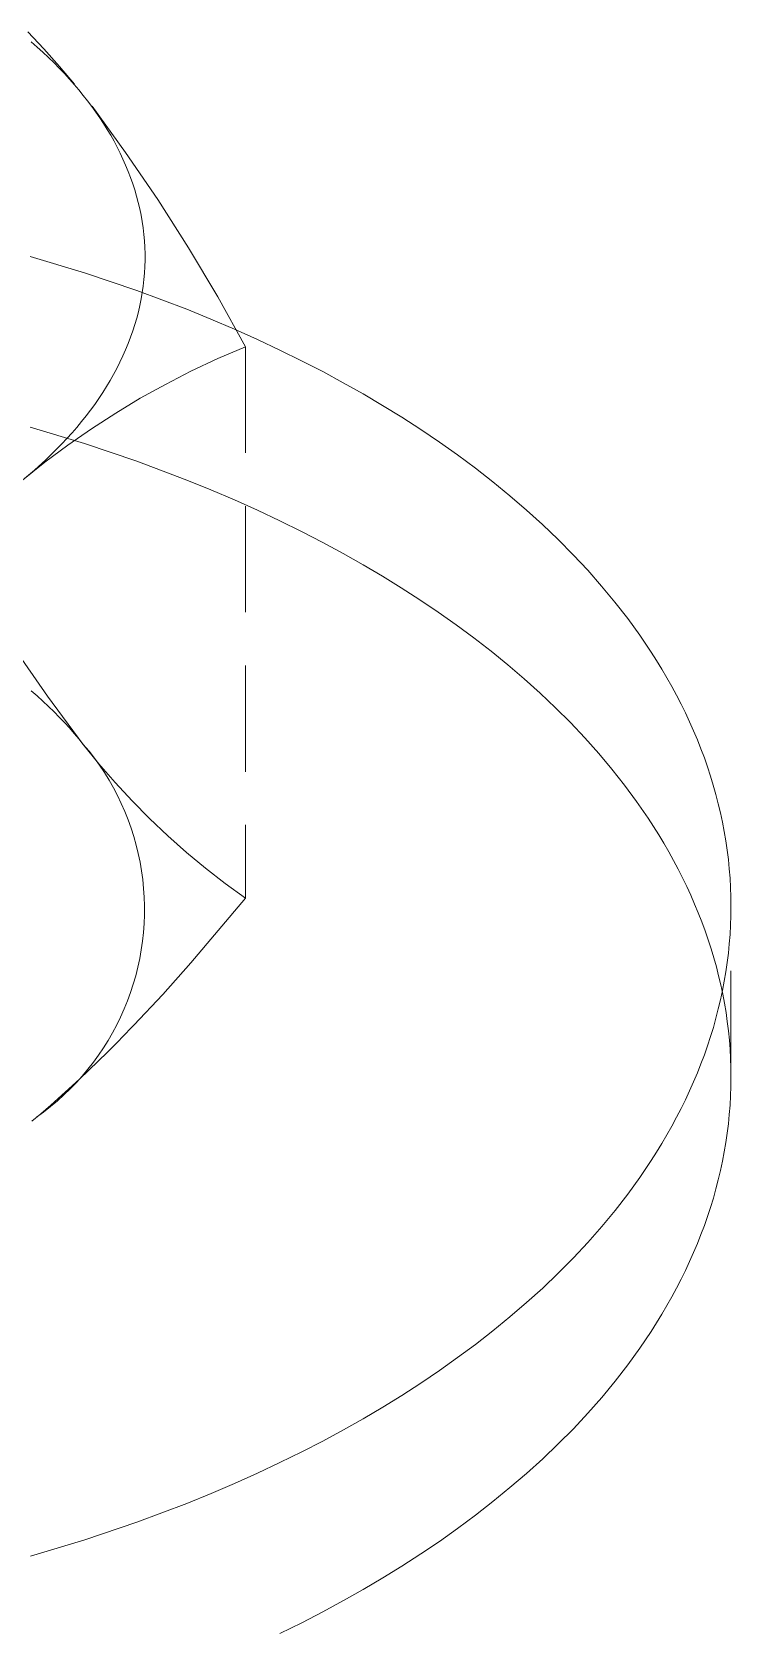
# Model space of a CAD drawing. Header units: millimetres. Extents: x -124 to 15640, y 659 to 4121.
# Drawn here: x 4192.96 to 4201.31, y 2325.64 to 2344.75 of the extents above; entities that cross this region are included whole.
import ezdxf

# ---------------------------------------------------------------- set-up
doc = ezdxf.new("R2010")
doc.units = ezdxf.units.MM
doc.linetypes.add('HIDDEN', pattern=[1.905, 1.27, -0.635])
doc.layers.add('ZANO_R_przerywana', color=7, linetype='HIDDEN', lineweight=0)

msp = doc.modelspace()

# ---------------------------------------------------------------- linework, layer by layer
at = {"layer": 'ZANO_R_przerywana'}
for p, q in [((4192.912, 2344.755), (4193.104, 2344.552)), ((4192.951, 2344.637), (4193.022, 2344.575)), ((4193.022, 2344.575), (4193.091, 2344.512)), ((4193.104, 2344.552), (4193.289, 2344.343)), ((4193.091, 2344.512), (4193.159, 2344.449)), ((4193.159, 2344.449), (4193.224, 2344.385)), ((4193.224, 2344.385), (4193.287, 2344.321)), ((4193.289, 2344.343), (4193.467, 2344.129)), ((4193.287, 2344.321), (4193.349, 2344.257)), ((4193.349, 2344.257), (4193.408, 2344.192)), ((4193.408, 2344.192), (4193.466, 2344.127)), ((4193.466, 2344.127), (4193.521, 2344.062)), ((4193.521, 2344.062), (4193.574, 2343.997)), ((4193.574, 2343.997), (4193.626, 2343.931)), ((4193.626, 2343.931), (4193.676, 2343.864)), ((4193.676, 2343.864), (4193.724, 2343.797)), ((4193.678, 2343.866), (4194.08, 2343.314)), ((4193.724, 2343.797), (4193.771, 2343.729)), ((4193.771, 2343.729), (4193.816, 2343.66)), ((4193.816, 2343.66), (4193.859, 2343.591)), ((4193.859, 2343.591), (4193.901, 2343.521)), ((4193.901, 2343.521), (4193.941, 2343.45)), ((4193.941, 2343.45), (4193.978, 2343.379)), ((4193.978, 2343.379), (4194.014, 2343.307)), ((4194.014, 2343.307), (4194.048, 2343.235)), ((4194.048, 2343.235), (4194.08, 2343.162)), ((4194.08, 2343.314), (4194.464, 2342.751)), ((4194.08, 2343.162), (4194.111, 2343.089)), ((4194.111, 2343.089), (4194.139, 2343.015)), ((4194.139, 2343.015), (4194.165, 2342.941)), ((4194.165, 2342.941), (4194.189, 2342.866)), ((4194.189, 2342.866), (4194.211, 2342.791)), ((4194.211, 2342.791), (4194.23, 2342.716)), ((4194.23, 2342.716), (4194.248, 2342.64)), ((4194.248, 2342.64), (4194.264, 2342.564)), ((4194.464, 2342.751), (4194.831, 2342.176)), ((4194.264, 2342.564), (4194.277, 2342.488)), ((4194.277, 2342.488), (4194.288, 2342.412)), ((4194.288, 2342.412), (4194.297, 2342.335)), ((4194.297, 2342.335), (4194.304, 2342.258)), ((4194.304, 2342.258), (4194.309, 2342.181)), ((4192.941, 2342.072), (4193.589, 2341.876)), ((4194.309, 2342.181), (4194.311, 2342.104)), ((4194.311, 2342.104), (4194.311, 2342.027)), ((4194.831, 2342.176), (4195.18, 2341.589)), ((4193.589, 2341.876), (4194.213, 2341.665)), ((4194.305, 2341.872), (4194.298, 2341.795)), ((4194.309, 2341.95), (4194.305, 2341.872)), ((4194.311, 2342.027), (4194.309, 2341.95)), ((4194.213, 2341.665), (4194.81, 2341.44)), ((4194.289, 2341.718), (4194.278, 2341.641)), ((4194.298, 2341.795), (4194.289, 2341.718)), ((4194.25, 2341.487), (4194.232, 2341.41)), ((4194.265, 2341.564), (4194.25, 2341.487)), ((4194.278, 2341.641), (4194.265, 2341.564)), ((4195.18, 2341.589), (4195.511, 2340.993)), ((4194.212, 2341.334), (4194.19, 2341.258)), ((4194.232, 2341.41), (4194.212, 2341.334)), ((4194.81, 2341.44), (4195.099, 2341.322)), ((4195.099, 2341.322), (4195.38, 2341.202)), ((4194.139, 2341.106), (4194.11, 2341.031)), ((4194.165, 2341.182), (4194.139, 2341.106)), ((4194.19, 2341.258), (4194.165, 2341.182)), ((4195.38, 2341.202), (4195.654, 2341.079)), ((4194.079, 2340.956), (4194.047, 2340.882)), ((4194.11, 2341.031), (4194.079, 2340.956)), ((4195.183, 2340.852), (4195.511, 2340.993)), ((4195.511, 2340.993), (4195.511, 2334.403)), ((4195.654, 2341.079), (4195.921, 2340.953)), ((4195.921, 2340.953), (4196.181, 2340.825)), ((4193.975, 2340.734), (4193.935, 2340.661)), ((4194.012, 2340.808), (4193.975, 2340.734)), ((4194.047, 2340.882), (4194.012, 2340.808)), ((4194.86, 2340.7), (4195.183, 2340.852)), ((4196.181, 2340.825), (4196.434, 2340.695)), ((4193.851, 2340.516), (4193.806, 2340.445)), ((4193.894, 2340.588), (4193.851, 2340.516)), ((4193.935, 2340.661), (4193.894, 2340.588)), ((4194.255, 2340.376), (4194.555, 2340.543)), ((4194.555, 2340.543), (4194.86, 2340.7)), ((4196.434, 2340.695), (4196.679, 2340.562)), ((4196.679, 2340.562), (4196.917, 2340.428)), ((4193.759, 2340.374), (4193.71, 2340.304)), ((4193.806, 2340.445), (4193.759, 2340.374)), ((4193.961, 2340.199), (4194.255, 2340.376)), ((4196.917, 2340.428), (4197.15, 2340.29)), ((4193.607, 2340.165), (4193.553, 2340.097)), ((4193.66, 2340.234), (4193.607, 2340.165)), ((4193.71, 2340.304), (4193.66, 2340.234)), ((4193.673, 2340.013), (4193.961, 2340.199)), ((4197.15, 2340.29), (4197.38, 2340.149)), ((4197.38, 2340.149), (4197.606, 2340.003)), ((4193.589, 2339.835), (4192.941, 2340.031)), ((4193.439, 2339.963), (4193.379, 2339.896)), ((4193.391, 2339.817), (4193.673, 2340.013)), ((4193.496, 2340.029), (4193.439, 2339.963)), ((4193.553, 2340.097), (4193.496, 2340.029)), ((4197.606, 2340.003), (4197.828, 2339.853)), ((4193.116, 2339.611), (4193.391, 2339.817)), ((4193.255, 2339.767), (4193.191, 2339.703)), ((4193.318, 2339.831), (4193.255, 2339.767)), ((4193.379, 2339.896), (4193.318, 2339.831)), ((4194.213, 2339.624), (4193.589, 2339.835)), ((4197.828, 2339.853), (4198.045, 2339.699)), ((4192.848, 2339.397), (4193.116, 2339.611)), ((4193.125, 2339.64), (4192.989, 2339.517)), ((4193.191, 2339.703), (4193.125, 2339.64)), ((4194.81, 2339.398), (4194.213, 2339.624)), ((4198.045, 2339.699), (4198.259, 2339.54)), ((4192.989, 2339.517), (4192.848, 2339.397)), ((4195.099, 2339.281), (4194.81, 2339.398)), ((4198.259, 2339.54), (4198.467, 2339.378)), ((4198.467, 2339.378), (4198.67, 2339.211)), ((4195.38, 2339.161), (4195.099, 2339.281)), ((4198.67, 2339.211), (4198.868, 2339.041)), ((4195.654, 2339.038), (4195.38, 2339.161)), ((4195.921, 2338.912), (4195.654, 2339.038)), ((4198.868, 2339.041), (4199.061, 2338.866)), ((4196.181, 2338.784), (4195.921, 2338.912)), ((4199.061, 2338.866), (4199.247, 2338.688)), ((4196.434, 2338.653), (4196.181, 2338.784)), ((4196.679, 2338.521), (4196.434, 2338.653)), ((4199.247, 2338.688), (4199.427, 2338.506)), ((4196.917, 2338.386), (4196.679, 2338.521)), ((4199.427, 2338.506), (4199.6, 2338.321)), ((4197.147, 2338.251), (4196.917, 2338.386)), ((4197.373, 2338.112), (4197.147, 2338.251)), ((4199.6, 2338.321), (4199.766, 2338.132)), ((4197.595, 2337.968), (4197.373, 2338.112)), ((4199.766, 2338.132), (4199.925, 2337.939)), ((4197.814, 2337.821), (4197.595, 2337.968)), ((4199.925, 2337.939), (4200.077, 2337.744)), ((4198.029, 2337.669), (4197.814, 2337.821)), ((4198.239, 2337.514), (4198.029, 2337.669)), ((4200.077, 2337.744), (4200.221, 2337.545)), ((4198.445, 2337.354), (4198.239, 2337.514)), ((4200.221, 2337.545), (4200.357, 2337.343)), ((4193.147, 2336.814), (4192.74, 2337.403)), ((4198.645, 2337.191), (4198.445, 2337.354)), ((4200.357, 2337.343), (4200.422, 2337.241)), ((4198.841, 2337.024), (4198.645, 2337.191)), ((4200.422, 2337.241), (4200.485, 2337.138)), ((4200.485, 2337.138), (4200.546, 2337.035)), ((4192.951, 2336.881), (4193.022, 2336.818)), ((4199.031, 2336.853), (4198.841, 2337.024)), ((4200.546, 2337.035), (4200.604, 2336.931)), ((4200.604, 2336.931), (4200.661, 2336.827)), ((4193.022, 2336.818), (4193.091, 2336.756)), ((4193.091, 2336.756), (4193.159, 2336.692)), ((4193.574, 2336.24), (4193.147, 2336.814)), ((4193.159, 2336.692), (4193.224, 2336.629)), ((4199.215, 2336.678), (4199.031, 2336.853)), ((4200.661, 2336.827), (4200.715, 2336.721)), ((4200.715, 2336.721), (4200.767, 2336.616)), ((4193.224, 2336.629), (4193.287, 2336.565)), ((4193.287, 2336.565), (4193.349, 2336.5)), ((4193.349, 2336.5), (4193.408, 2336.436)), ((4199.393, 2336.5), (4199.215, 2336.678)), ((4199.565, 2336.318), (4199.393, 2336.5)), ((4200.767, 2336.616), (4200.817, 2336.509)), ((4200.817, 2336.509), (4200.864, 2336.402)), ((4193.408, 2336.436), (4193.466, 2336.371)), ((4193.466, 2336.371), (4193.521, 2336.306)), ((4193.521, 2336.306), (4193.574, 2336.24)), ((4199.731, 2336.132), (4199.565, 2336.318)), ((4200.864, 2336.402), (4200.91, 2336.295)), ((4193.642, 2336.159), (4193.574, 2336.24)), ((4193.761, 2336.008), (4193.574, 2336.24)), ((4193.706, 2336.076), (4193.642, 2336.159)), ((4199.889, 2335.944), (4199.731, 2336.132)), ((4200.91, 2336.295), (4200.952, 2336.187)), ((4200.952, 2336.187), (4200.993, 2336.079)), ((4193.767, 2335.99), (4193.706, 2336.076)), ((4193.955, 2335.783), (4193.761, 2336.008)), ((4193.826, 2335.902), (4193.767, 2335.99)), ((4200.04, 2335.752), (4199.889, 2335.944)), ((4200.993, 2336.079), (4201.031, 2335.97)), ((4201.031, 2335.97), (4201.067, 2335.861)), ((4193.881, 2335.813), (4193.826, 2335.902)), ((4193.933, 2335.721), (4193.881, 2335.813)), ((4194.157, 2335.564), (4193.955, 2335.783)), ((4200.184, 2335.557), (4200.04, 2335.752)), ((4201.067, 2335.861), (4201.1, 2335.751)), ((4201.1, 2335.751), (4201.131, 2335.641)), ((4193.982, 2335.628), (4193.933, 2335.721)), ((4194.028, 2335.533), (4193.982, 2335.628)), ((4194.366, 2335.352), (4194.157, 2335.564)), ((4200.32, 2335.359), (4200.184, 2335.557)), ((4201.131, 2335.641), (4201.16, 2335.531)), ((4194.07, 2335.436), (4194.028, 2335.533)), ((4194.109, 2335.338), (4194.07, 2335.436)), ((4194.582, 2335.147), (4194.366, 2335.352)), ((4200.448, 2335.158), (4200.32, 2335.359)), ((4201.16, 2335.531), (4201.186, 2335.42)), ((4201.186, 2335.42), (4201.21, 2335.31)), ((4194.145, 2335.239), (4194.109, 2335.338)), ((4194.177, 2335.139), (4194.145, 2335.239)), ((4201.21, 2335.31), (4201.231, 2335.199)), ((4201.231, 2335.199), (4201.25, 2335.087)), ((4194.205, 2335.037), (4194.177, 2335.139)), ((4194.23, 2334.935), (4194.205, 2335.037)), ((4194.805, 2334.949), (4194.582, 2335.147)), ((4200.509, 2335.057), (4200.448, 2335.158)), ((4200.568, 2334.955), (4200.509, 2335.057)), ((4201.25, 2335.087), (4201.266, 2334.976)), ((4201.266, 2334.976), (4201.28, 2334.864)), ((4194.252, 2334.832), (4194.23, 2334.935)), ((4194.27, 2334.728), (4194.252, 2334.832)), ((4195.034, 2334.759), (4194.805, 2334.949)), ((4200.625, 2334.852), (4200.568, 2334.955)), ((4200.68, 2334.749), (4200.625, 2334.852)), ((4201.28, 2334.864), (4201.291, 2334.752)), ((4194.284, 2334.624), (4194.27, 2334.728)), ((4194.295, 2334.519), (4194.284, 2334.624)), ((4195.27, 2334.577), (4195.034, 2334.759)), ((4200.732, 2334.645), (4200.68, 2334.749)), ((4200.783, 2334.541), (4200.732, 2334.645)), ((4201.291, 2334.752), (4201.3, 2334.64)), ((4201.3, 2334.64), (4201.306, 2334.528)), ((4194.301, 2334.414), (4194.295, 2334.519)), ((4194.305, 2334.308), (4194.301, 2334.414)), ((4195.511, 2334.403), (4194.86, 2333.63)), ((4195.511, 2334.403), (4195.27, 2334.577)), ((4200.831, 2334.436), (4200.783, 2334.541)), ((4200.877, 2334.331), (4200.831, 2334.436)), ((4201.306, 2334.528), (4201.31, 2334.416)), ((4201.31, 2334.416), (4201.311, 2334.304)), ((4194.3, 2334.098), (4194.304, 2334.203)), ((4194.304, 2334.203), (4194.305, 2334.308)), ((4200.921, 2334.225), (4200.877, 2334.331)), ((4200.963, 2334.119), (4200.921, 2334.225)), ((4201.311, 2334.304), (4201.31, 2334.192)), ((4194.293, 2333.993), (4194.3, 2334.098)), ((4201.002, 2334.012), (4200.963, 2334.119)), ((4201.039, 2333.905), (4201.002, 2334.012)), ((4201.306, 2334.08), (4201.3, 2333.968)), ((4201.31, 2334.192), (4201.306, 2334.08)), ((4201.311, 2332.263), (4201.311, 2334.192)), ((4194.267, 2333.784), (4194.282, 2333.888)), ((4194.282, 2333.888), (4194.293, 2333.993)), ((4201.074, 2333.797), (4201.039, 2333.905)), ((4201.291, 2333.856), (4201.28, 2333.744)), ((4201.3, 2333.968), (4201.291, 2333.856)), ((4194.226, 2333.577), (4194.248, 2333.68)), ((4194.248, 2333.68), (4194.267, 2333.784)), ((4194.86, 2333.63), (4194.523, 2333.252)), ((4201.106, 2333.689), (4201.074, 2333.797)), ((4201.137, 2333.581), (4201.106, 2333.689)), ((4201.266, 2333.633), (4201.25, 2333.521)), ((4201.28, 2333.744), (4201.266, 2333.633)), ((4194.171, 2333.373), (4194.2, 2333.475)), ((4194.2, 2333.475), (4194.226, 2333.577)), ((4201.164, 2333.473), (4201.137, 2333.581)), ((4201.19, 2333.364), (4201.164, 2333.473)), ((4201.25, 2333.521), (4201.231, 2333.41)), ((4194.102, 2333.174), (4194.138, 2333.273)), ((4194.138, 2333.273), (4194.171, 2333.373)), ((4194.523, 2333.252), (4194.177, 2332.882)), ((4201.21, 2333.299), (4201.186, 2333.188)), ((4201.213, 2333.255), (4201.19, 2333.364)), ((4201.231, 2333.41), (4201.21, 2333.299)), ((4201.233, 2333.145), (4201.213, 2333.255)), ((4194.02, 2332.98), (4194.062, 2333.077)), ((4194.062, 2333.077), (4194.102, 2333.174)), ((4201.16, 2333.077), (4201.132, 2332.967)), ((4201.186, 2333.188), (4201.16, 2333.077)), ((4201.252, 2333.036), (4201.233, 2333.145)), ((4193.924, 2332.793), (4193.973, 2332.886)), ((4193.973, 2332.886), (4194.02, 2332.98)), ((4194.177, 2332.882), (4194.032, 2332.732)), ((4201.132, 2332.967), (4201.101, 2332.857)), ((4201.267, 2332.926), (4201.252, 2333.036)), ((4201.281, 2332.816), (4201.267, 2332.926)), ((4193.815, 2332.612), (4193.871, 2332.702)), ((4194.001, 2332.7), (4193.864, 2332.562)), ((4193.871, 2332.702), (4193.924, 2332.793)), ((4194.032, 2332.732), (4194.001, 2332.7)), ((4201.067, 2332.748), (4201.031, 2332.638)), ((4201.101, 2332.857), (4201.067, 2332.748)), ((4201.292, 2332.706), (4201.281, 2332.816)), ((4201.3, 2332.596), (4201.292, 2332.706)), ((4193.864, 2332.562), (4193.53, 2332.24)), ((4193.694, 2332.44), (4193.756, 2332.525)), ((4193.756, 2332.525), (4193.815, 2332.612)), ((4200.993, 2332.53), (4200.953, 2332.421)), ((4201.031, 2332.638), (4200.993, 2332.53)), ((4201.306, 2332.485), (4201.3, 2332.596)), ((4201.31, 2332.375), (4201.306, 2332.485)), ((4193.562, 2332.276), (4193.629, 2332.357)), ((4193.629, 2332.357), (4193.694, 2332.44)), ((4200.91, 2332.313), (4200.865, 2332.206)), ((4200.953, 2332.421), (4200.91, 2332.313)), ((4193.53, 2332.24), (4193.186, 2331.928)), ((4193.342, 2332.049), (4193.418, 2332.122)), ((4193.418, 2332.122), (4193.491, 2332.198)), ((4193.491, 2332.198), (4193.562, 2332.276)), ((4200.865, 2332.206), (4200.817, 2332.099)), ((4201.306, 2332.039), (4201.31, 2332.151)), ((4201.31, 2332.151), (4201.311, 2332.263)), ((4193.186, 2331.928), (4193.068, 2331.825)), ((4193.1, 2331.845), (4193.183, 2331.91)), ((4193.183, 2331.91), (4193.264, 2331.978)), ((4193.264, 2331.978), (4193.342, 2332.049)), ((4200.768, 2331.993), (4200.716, 2331.887)), ((4200.817, 2332.099), (4200.768, 2331.993)), ((4201.291, 2331.815), (4201.3, 2331.927)), ((4201.3, 2331.927), (4201.306, 2332.039)), ((4193.068, 2331.825), (4192.961, 2331.735)), ((4193.015, 2331.783), (4193.1, 2331.845)), ((4200.661, 2331.782), (4200.605, 2331.677)), ((4200.716, 2331.887), (4200.661, 2331.782)), ((4201.28, 2331.703), (4201.291, 2331.815)), ((4200.546, 2331.573), (4200.486, 2331.47)), ((4200.605, 2331.677), (4200.546, 2331.573)), ((4201.25, 2331.48), (4201.266, 2331.591)), ((4201.266, 2331.591), (4201.28, 2331.703)), ((4200.423, 2331.367), (4200.358, 2331.265)), ((4200.486, 2331.47), (4200.423, 2331.367)), ((4201.21, 2331.257), (4201.231, 2331.368)), ((4201.231, 2331.368), (4201.25, 2331.48)), ((4200.358, 2331.265), (4200.222, 2331.063)), ((4201.16, 2331.036), (4201.186, 2331.147)), ((4201.186, 2331.147), (4201.21, 2331.257)), ((4200.222, 2331.063), (4200.078, 2330.864)), ((4201.132, 2330.926), (4201.16, 2331.036)), ((4200.078, 2330.864), (4199.926, 2330.669)), ((4201.067, 2330.706), (4201.101, 2330.816)), ((4201.101, 2330.816), (4201.132, 2330.926)), ((4199.926, 2330.669), (4199.767, 2330.476)), ((4200.993, 2330.488), (4201.031, 2330.597)), ((4201.031, 2330.597), (4201.067, 2330.706)), ((4199.767, 2330.476), (4199.601, 2330.287)), ((4200.953, 2330.38), (4200.993, 2330.488)), ((4199.601, 2330.287), (4199.428, 2330.102)), ((4200.865, 2330.165), (4200.91, 2330.272)), ((4200.91, 2330.272), (4200.953, 2330.38)), ((4199.428, 2330.102), (4199.248, 2329.92)), ((4200.768, 2329.951), (4200.817, 2330.058)), ((4200.817, 2330.058), (4200.865, 2330.165)), ((4199.248, 2329.92), (4199.062, 2329.742)), ((4200.661, 2329.74), (4200.716, 2329.846)), ((4200.716, 2329.846), (4200.768, 2329.951)), ((4199.062, 2329.742), (4198.869, 2329.567)), ((4200.546, 2329.532), (4200.605, 2329.636)), ((4200.605, 2329.636), (4200.661, 2329.74)), ((4198.869, 2329.567), (4198.671, 2329.397)), ((4200.423, 2329.326), (4200.486, 2329.429)), ((4200.486, 2329.429), (4200.546, 2329.532)), ((4198.671, 2329.397), (4198.468, 2329.23)), ((4200.358, 2329.224), (4200.423, 2329.326)), ((4198.26, 2329.068), (4198.046, 2328.91)), ((4198.468, 2329.23), (4198.26, 2329.068)), ((4200.222, 2329.022), (4200.358, 2329.224)), ((4198.046, 2328.91), (4197.829, 2328.755)), ((4200.078, 2328.823), (4200.222, 2329.022)), ((4197.829, 2328.755), (4197.607, 2328.605)), ((4199.926, 2328.627), (4200.078, 2328.823)), ((4197.607, 2328.605), (4197.381, 2328.459)), ((4199.767, 2328.435), (4199.926, 2328.627)), ((4197.151, 2328.318), (4196.919, 2328.18)), ((4197.381, 2328.459), (4197.151, 2328.318)), ((4199.601, 2328.246), (4199.767, 2328.435)), ((4196.919, 2328.18), (4196.681, 2328.046)), ((4199.428, 2328.06), (4199.601, 2328.246)), ((4196.435, 2327.913), (4196.183, 2327.783)), ((4196.681, 2328.046), (4196.435, 2327.913)), ((4199.248, 2327.879), (4199.428, 2328.06)), ((4196.183, 2327.783), (4195.923, 2327.655)), ((4199.062, 2327.7), (4199.248, 2327.879)), ((4195.656, 2327.529), (4195.381, 2327.406)), ((4195.923, 2327.655), (4195.656, 2327.529)), ((4198.671, 2327.356), (4198.869, 2327.526)), ((4198.869, 2327.526), (4199.062, 2327.7)), ((4195.381, 2327.406), (4195.1, 2327.286)), ((4198.468, 2327.189), (4198.671, 2327.356)), ((4194.812, 2327.168), (4194.214, 2326.943)), ((4195.1, 2327.286), (4194.812, 2327.168)), ((4198.26, 2327.027), (4198.468, 2327.189)), ((4194.214, 2326.943), (4193.591, 2326.732)), ((4198.046, 2326.868), (4198.26, 2327.027)), ((4197.829, 2326.714), (4198.046, 2326.868)), ((4193.591, 2326.732), (4192.942, 2326.535)), ((4197.381, 2326.418), (4197.607, 2326.564)), ((4197.607, 2326.564), (4197.829, 2326.714)), ((4197.151, 2326.276), (4197.381, 2326.418)), ((4196.919, 2326.139), (4197.151, 2326.276)), ((4196.435, 2325.872), (4196.681, 2326.005)), ((4196.681, 2326.005), (4196.919, 2326.139)), ((4196.183, 2325.742), (4196.435, 2325.872)), ((4195.923, 2325.614), (4196.183, 2325.742))]:
    msp.add_line(p, q, dxfattribs=at)

doc.saveas('drawing.dxf')
